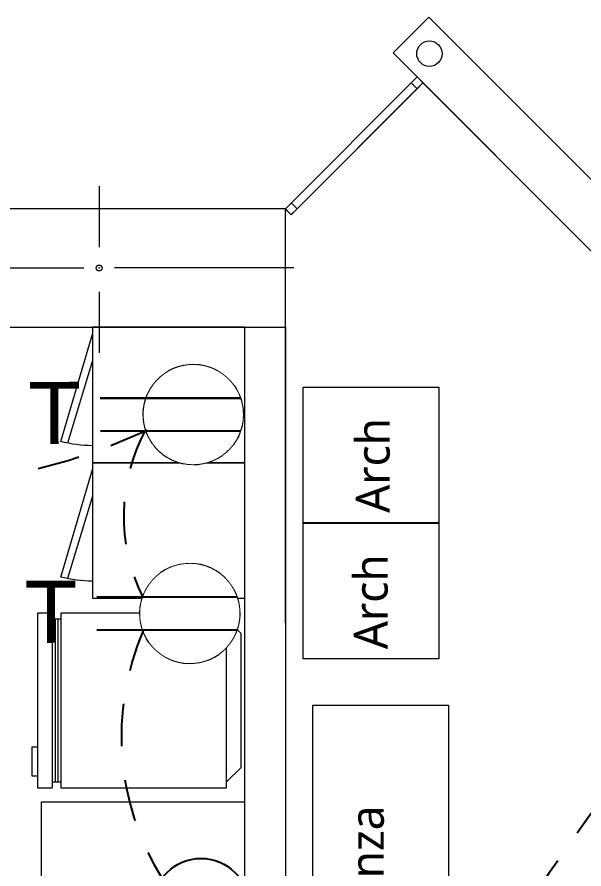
# Model space of a CAD drawing. Header units: metres. Extents: x -17 to 101, y 0 to 79.
# Drawn here: x 80.515 to 82.19, y 27.985 to 30.5 of the extents above; entities that cross this region are included whole.
import ezdxf

# ---------------------------------------------------------------- set-up
doc = ezdxf.new("R2010")
doc.units = ezdxf.units.M
doc.set_wipeout_variables(frame=1)
doc.linetypes.add('CONTINUA', pattern=[0])
doc.linetypes.add('HIDDEN2', pattern=[0.1875, 0.125, -0.0625])
doc.layers.add('Cotas varias El', color=253, linetype='Continuous', lineweight=13)
doc.layers.add('TOMACORRIENTE', color=5, linetype='HIDDEN2', lineweight=30)
doc.styles.add('Generales', font='trebuc.ttf', dxfattribs={"height": 0.1})
doc.styles.add('style1', font='arial.ttf', dxfattribs={"height": 0.35})

# ---------------------------------------------------------------- blocks, each defined once
blk = doc.blocks.new('Tomacorriente con puesta a tierra')
at = {"layer": 'TOMACORRIENTE'}
blk.add_lwpolyline([(0.111, 0.0379), (0.1065, 0.0493), (0.1007, 0.0601), (0.0939, 0.0703), (0.086, 0.0798), (0.0772, 0.0883), (0.0676, 0.0959), (0.0572, 0.1024), (0.0462, 0.1079), (0.0346, 0.1121), (0.0227, 0.1151), (0.0106, 0.1168), (-0.0017, 0.1173), (-0.014, 0.1165), (-0.0261, 0.1144), (-0.0379, 0.111), (-0.0493, 0.1065), (-0.0601, 0.1007), (-0.0703, 0.0939), (-0.0798, 0.086), (-0.0883, 0.0772), (-0.0959, 0.0676), (-0.1024, 0.0572), (-0.1079, 0.0462), (-0.1121, 0.0346), (-0.1151, 0.0227), (-0.1168, 0.0106), (-0.1173, -0.0017), (-0.1165, -0.014), (-0.1144, -0.0261), (-0.111, -0.0379), (-0.1065, -0.0493), (-0.1007, -0.0601), (-0.0939, -0.0703), (-0.086, -0.0798), (-0.0772, -0.0883), (-0.0676, -0.0959), (-0.0572, -0.1024), (-0.0462, -0.1079), (-0.0346, -0.1121), (-0.0227, -0.1151), (-0.0106, -0.1168), (0.0017, -0.1173), (0.014, -0.1165), (0.0261, -0.1144), (0.0379, -0.111), (0.0493, -0.1065), (0.0601, -0.1007), (0.0703, -0.0939), (0.0798, -0.086), (0.0883, -0.0772), (0.0959, -0.0676), (0.1024, -0.0572), (0.1079, -0.0462), (0.1121, -0.0346), (0.1151, -0.0227), (0.1168, -0.0106), (0.1173, 0.0017), (0.1165, 0.014), (0.1144, 0.0261)], close=True, dxfattribs=at)
at = {"layer": 'TOMACORRIENTE', "color": 5, "linetype": 'CONTINUA', "style": 'style1', "text_generation_flag": 4}
blk.add_text('T', height=0.1466, rotation=180, dxfattribs=at).set_placement((0.3906, -0.0687))
blk.add_wipeout([(0.111, 0.0379), (0.1065, 0.0493), (0.1007, 0.0601), (0.0939, 0.0703), (0.086, 0.0798), (0.0772, 0.0883), (0.0676, 0.0959), (0.0572, 0.1024), (0.0462, 0.1079), (0.0346, 0.1121), (0.0227, 0.1151), (0.0106, 0.1168), (-0.0017, 0.1173), (-0.014, 0.1165), (-0.0261, 0.1144), (-0.0379, 0.111), (-0.0493, 0.1065), (-0.0601, 0.1007), (-0.0703, 0.0939), (-0.0798, 0.086), (-0.0883, 0.0772), (-0.0959, 0.0676), (-0.1024, 0.0572), (-0.1079, 0.0462), (-0.1121, 0.0346), (-0.1151, 0.0227), (-0.1168, 0.0106), (-0.1173, -0.0017), (-0.1165, -0.014), (-0.1144, -0.0261), (-0.111, -0.0379), (-0.1065, -0.0493), (-0.1007, -0.0601), (-0.0939, -0.0703), (-0.086, -0.0798), (-0.0772, -0.0883), (-0.0676, -0.0959), (-0.0572, -0.1024), (-0.0462, -0.1079), (-0.0346, -0.1121), (-0.0227, -0.1151), (-0.0106, -0.1168), (0.0017, -0.1173), (0.014, -0.1165), (0.0261, -0.1144), (0.0379, -0.111), (0.0493, -0.1065), (0.0601, -0.1007), (0.0703, -0.0939), (0.0798, -0.086), (0.0883, -0.0772), (0.0959, -0.0676), (0.1024, -0.0572), (0.1079, -0.0462), (0.1121, -0.0346), (0.1151, -0.0227), (0.1168, -0.0106), (0.1173, 0.0017), (0.1165, 0.014), (0.1144, 0.0261)]).dxf.layer = 'TOMACORRIENTE'
at = {"layer": 'TOMACORRIENTE', "color": 5, "linetype": 'CONTINUA'}
for p, q in [((-0.1107, 0.0388), (0.2197, 0.0388)), ((-0.1107, -0.0388), (0.2197, -0.0388))]:
    blk.add_line(p, q, dxfattribs=at)

msp = doc.modelspace()

# ---------------------------------------------------------------- linework, layer by layer
at = {"color": 7, "ltscale": 0.0005}
msp.add_circle((81.0586, 27.8742), 0.1419, dxfattribs=at)
at = {"layer": 'Cotas varias El', "linetype": 'Continuous'}
for p, q in [((81.3077, 29.9339), (81.6966, 30.3229)), ((81.6966, 30.3229), (81.6789, 30.3052)), ((81.6789, 30.3052), (81.6966, 30.2875)), ((81.6966, 30.3229), (81.7142, 30.3052)), ((81.6966, 30.2875), (81.7142, 30.3052)), ((81.343, 29.9339), (81.6966, 30.2875)), ((80.7577, 30.0005), (80.7577, 29.8205)), ((81.343, 29.9339), (81.3253, 29.9516)), ((81.3077, 29.9339), (81.3253, 29.9162)), ((81.3253, 29.9163), (81.343, 29.9339)), ((80.1827, 29.7589), (80.7127, 29.7589)), ((81.3327, 29.7589), (80.8027, 29.7589)), ((80.7577, 29.6889), (80.7577, 29.5089))]:
    msp.add_line(p, q, dxfattribs=at)
at = {"layer": 'Cotas varias El'}
for p, q in [((81.3077, 29.5839), (81.3077, 26.3098)), ((80.6189, 28.7397), (80.576, 28.7397)), ((80.576, 28.7397), (80.576, 28.2246)), ((80.6189, 28.7397), (80.6189, 28.2246)), ((80.6447, 28.7225), (80.6189, 28.7225)), ((80.6275, 28.7225), (80.6275, 28.2418)), ((80.6361, 28.7225), (80.6361, 28.2418)), ((80.6447, 28.7397), (80.6447, 28.2246)), ((81.134, 28.7397), (80.6447, 28.7397)), ((81.134, 28.2246), (81.134, 28.7397)), ((81.134, 28.7225), (81.1769, 28.6796)), ((81.1769, 28.2847), (81.1769, 28.6796)), ((80.5588, 28.3458), (80.5588, 28.26)), ((80.5588, 28.3458), (80.576, 28.3458)), ((81.134, 28.2418), (81.1769, 28.2847)), ((80.5588, 28.26), (80.576, 28.26)), ((80.6189, 28.2418), (80.6447, 28.2418)), ((80.576, 28.2246), (80.6189, 28.2246)), ((80.6447, 28.2246), (81.134, 28.2246))]:
    msp.add_line(p, q, dxfattribs=at)
at = {"layer": 'Cotas varias El', "ltscale": 0.05}
for points in [[(81.7319, 30.4996), (81.6259, 30.3936)], [(82.2976, 29.9339), (81.7319, 30.4996)], [(81.6259, 30.3936), (82.2355, 29.7839)]]:
    msp.add_lwpolyline(points, dxfattribs=at)
at = {"layer": 'Cotas varias El'}
for points in [[(85.4077, 23.1839), (85.4054, 26.3839), (85.4076, 29.5839), (84.9576, 29.5839), (84.9576, 29.7218), (84.8516, 29.8279), (84.3743, 30.3052), (83.9854, 29.9163), (83.9854, 29.7839), (83.5655, 29.7839), (83.0443, 30.3052), (82.6553, 29.9163), (82.6553, 29.7839), (82.2799, 29.7839), (82.2355, 29.7839), (81.7142, 30.3052), (81.3253, 29.9162), (81.3076, 29.9339), (81.3076, 29.5839), (81.3076, 29.5839), (81.3077, 27.8369)], [(81.3077, 26.3098), (80.5877, 26.3098), (80.5877, 26.4298), (81.1877, 26.4298), (81.1877, 29.5839)], [(81.1877, 29.5839), (80.7377, 29.5839), (80.7377, 29.1839), (81.1877, 29.1839)], [(81.7608, 29.0071), (81.3608, 29.0071), (81.3608, 29.4071), (81.7608, 29.4071), (81.7608, 29.0071)], [(81.1877, 29.1839), (80.7377, 29.1839), (80.7377, 28.7839), (81.1877, 28.7839)], [(81.7608, 28.6053), (81.3608, 28.6053), (81.3608, 29.0053), (81.7608, 29.0053), (81.7608, 28.6053)], [(81.3891, 27.2685), (81.3891, 28.4685), (81.7891, 28.4685), (81.7891, 27.2685), (81.3891, 27.2685)], [(80.5877, 26.4298), (80.5877, 28.1829), (81.1877, 28.1829)]]:
    msp.add_lwpolyline(points, dxfattribs=at)
at = {"layer": 'Cotas varias El', "linetype": 'Continuous'}
msp.add_lwpolyline([(80.2077, 29.5839), (81.3077, 29.5839), (81.3077, 29.9339), (80.2077, 29.9339)], close=True, dxfattribs=at)
at = {"layer": 'Cotas varias El'}
for points in [[(80.7383, 29.2344, -0.065543), (80.6442, 29.2467), (80.7377, 29.5637), (80.7378, 29.4857), (80.6638, 29.242)], [(80.7383, 28.8344, -0.065543), (80.6442, 28.8467), (80.7377, 29.1637), (80.7378, 29.0857), (80.6638, 28.842)]]:
    msp.add_lwpolyline(points, format="xyb", dxfattribs=at)
msp.add_circle((81.7332, 30.3915), 0.0375, dxfattribs=at)
at = {"layer": 'Cotas varias El', "linetype": 'Continuous'}
msp.add_circle((80.7577, 29.7589), 0.00871, dxfattribs=at)
msp.add_point((80.7577, 29.7589), dxfattribs=at)
at = {"layer": 'TOMACORRIENTE', "lineweight": 25}
for centre, radius, start, end in [((80.1665, 30.8439), 1.7268, 231.5035, 294.8766), ((85.9014, 25.3982), 4.6026, 117.4178, 159.0783)]:
    msp.add_arc(centre, radius, start, end, dxfattribs=at)

# ---------------------------------------------------------------- texts
at = {"layer": 'Cotas varias El', "char_height": 0.1, "attachment_point": 3, "rotation": 90, "style": 'Generales'}
for s, insert in [('Arch', (81.5159, 29.3161)), ('Arch', (81.5099, 28.9137)), ('Credenza ', (81.4985, 28.1722))]:
    msp.add_mtext_dynamic_manual_height_columns(s, width=0.115, gutter_width=1, heights=[0.1165], dxfattribs=dict(at, insert=insert))

# ---------------------------------------------------------------- next in the draw order: block references
at = {"layer": 'TOMACORRIENTE', "lineweight": 25, "xscale": -1.25, "yscale": 1.25, "zscale": 1.25, "rotation": 0.1171462567378878}
for p in [(81.0358, 29.3262), (81.0255, 28.7391)]:
    msp.add_blockref('Tomacorriente con puesta a tierra', p, dxfattribs=at)

# ---------------------------------------------------------------- next in the draw order: linework, layer by layer
at = {"layer": 'TOMACORRIENTE', "lineweight": 25}
for centre, radius, start, end in [((81.3623, 29.0268), 0.532, 151.2528, 206.7368), ((81.6112, 28.3754), 0.7879, 156.5971, 212.0632)]:
    msp.add_arc(centre, radius, start, end, dxfattribs=at)

doc.saveas('drawing.dxf')
